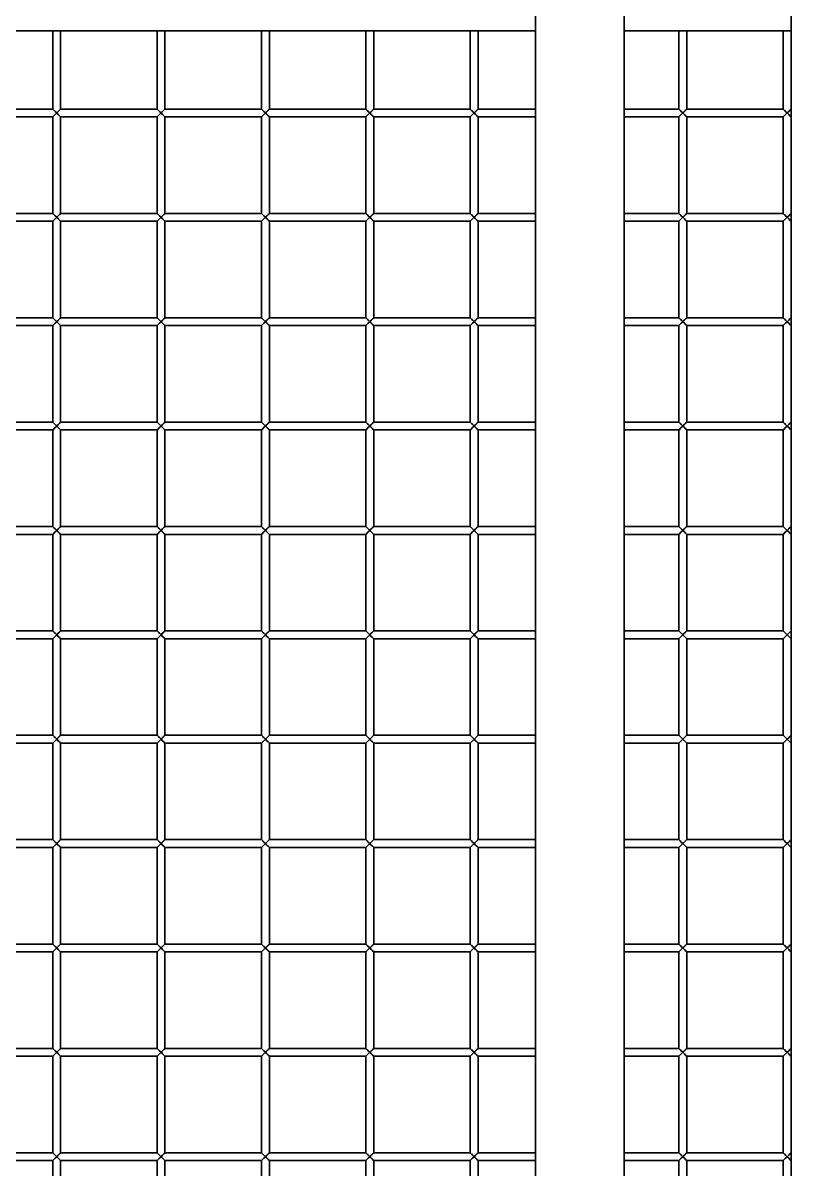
# Model space of a CAD drawing. Header units: millimetres. Extents: x 32496 to 166256, y 3504 to 23939.
# Drawn here: x 95816.3 to 96110.8, y 20812.3 to 21251.5 of the extents above; entities that cross this region are included whole.
import ezdxf

# ---------------------------------------------------------------- set-up
doc = ezdxf.new("R2010")
doc.units = ezdxf.units.MM
doc.layers.get('0').update_dxf_attribs({"lineweight": 35})

# ---------------------------------------------------------------- blocks, each defined once
blk = doc.blocks.new('8-1250')
at = {"linetype": 'Continuous'}
for p, q in [((-3852.13, -33511.79), (-3852.13, -33311.79)), ((-3916.13, -33362.79), (-3916.13, -34431.79)), ((-3950.13, -33446.27), (-3950.13, -34431.79)), ((-3950.13, -33511.79), (-4576.13, -33511.79)), ((-4135.13, -33511.79), (-4135.13, -33541.79)), ((-4132.13, -33511.79), (-4132.13, -33541.79)), ((-4095.13, -33511.79), (-4095.13, -33541.79)), ((-4092.13, -33511.79), (-4092.13, -33541.79)), ((-4055.13, -33511.79), (-4055.13, -33541.79)), ((-4052.13, -33511.79), (-4052.13, -33541.79)), ((-4015.13, -33511.79), (-4015.13, -33541.79)), ((-4012.13, -33511.79), (-4012.13, -33541.79)), ((-3975.13, -33511.79), (-3975.13, -33541.79)), ((-3972.13, -33511.79), (-3972.13, -33541.79)), ((-3852.13, -33511.79), (-3916.13, -33511.79)), ((-3895.13, -33511.79), (-3895.13, -33541.79)), ((-3892.13, -33511.79), (-3892.13, -33541.79)), ((-3855.13, -33511.79), (-3855.13, -33541.79)), ((-3852.13, -34414.79), (-3852.13, -33511.79)), ((-4172.13, -33541.79), (-4135.13, -33541.79)), ((-4172.13, -33544.79), (-4135.13, -33544.79)), ((-4132.13, -33544.79), (-4135.13, -33541.79)), ((-4135.13, -33544.79), (-4132.13, -33541.79)), ((-4135.13, -33544.79), (-4135.13, -33581.79)), ((-4135.01, -33544.67), (-4134.22, -33543.88)), ((-4134.22, -33543.88), (-4133.63, -33543.29)), ((-4132.13, -33541.79), (-4095.13, -33541.79)), ((-4132.13, -33544.79), (-4132.13, -33581.79)), ((-4132.13, -33544.79), (-4095.13, -33544.79)), ((-4092.13, -33544.79), (-4095.13, -33541.79)), ((-4095.13, -33544.79), (-4092.13, -33541.79)), ((-4095.13, -33544.79), (-4095.13, -33581.79)), ((-4095.01, -33544.67), (-4094.22, -33543.88)), ((-4094.22, -33543.88), (-4093.63, -33543.29)), ((-4092.13, -33541.79), (-4055.13, -33541.79)), ((-4092.13, -33544.79), (-4092.13, -33581.79)), ((-4092.13, -33544.79), (-4055.13, -33544.79)), ((-4052.13, -33544.79), (-4055.13, -33541.79)), ((-4055.13, -33544.79), (-4052.13, -33541.79)), ((-4055.13, -33544.79), (-4055.13, -33581.79)), ((-4055.01, -33544.67), (-4054.22, -33543.88)), ((-4054.22, -33543.88), (-4053.63, -33543.29)), ((-4052.13, -33541.79), (-4015.13, -33541.79)), ((-4052.13, -33544.79), (-4052.13, -33581.79)), ((-4052.13, -33544.79), (-4015.13, -33544.79)), ((-4015.13, -33544.79), (-4012.13, -33541.79)), ((-4012.13, -33544.79), (-4015.13, -33541.79)), ((-4015.13, -33544.79), (-4015.13, -33581.79)), ((-4015.01, -33544.67), (-4014.22, -33543.88)), ((-4014.22, -33543.88), (-4013.63, -33543.29)), ((-4012.13, -33541.79), (-3975.13, -33541.79)), ((-4012.13, -33544.79), (-4012.13, -33581.79)), ((-4012.13, -33544.79), (-3975.13, -33544.79)), ((-3975.13, -33544.79), (-3972.13, -33541.79)), ((-3972.13, -33544.79), (-3975.13, -33541.79)), ((-3975.13, -33544.79), (-3975.13, -33581.79)), ((-3975.01, -33544.67), (-3974.22, -33543.88)), ((-3974.22, -33543.88), (-3973.63, -33543.29)), ((-3972.13, -33541.79), (-3950.13, -33541.79)), ((-3972.13, -33544.79), (-3972.13, -33581.79)), ((-3972.13, -33544.79), (-3950.13, -33544.79)), ((-3916.13, -33541.79), (-3895.13, -33541.79)), ((-3916.13, -33544.79), (-3895.13, -33544.79)), ((-3895.13, -33544.79), (-3892.13, -33541.79)), ((-3892.13, -33544.79), (-3895.13, -33541.79)), ((-3895.13, -33544.79), (-3895.13, -33581.79)), ((-3895.01, -33544.67), (-3894.22, -33543.88)), ((-3894.22, -33543.88), (-3893.63, -33543.29)), ((-3892.13, -33541.79), (-3855.13, -33541.79)), ((-3892.13, -33544.79), (-3892.13, -33581.79)), ((-3892.13, -33544.79), (-3855.13, -33544.79)), ((-3855.13, -33544.79), (-3852.13, -33541.79)), ((-3852.13, -33544.79), (-3855.13, -33541.79)), ((-3855.13, -33544.79), (-3855.13, -33581.79)), ((-3855.01, -33544.67), (-3854.22, -33543.88)), ((-3854.22, -33543.88), (-3853.63, -33543.29)), ((-4172.13, -33581.79), (-4135.13, -33581.79)), ((-4172.13, -33584.79), (-4135.13, -33584.79)), ((-4132.13, -33584.79), (-4135.13, -33581.79)), ((-4135.13, -33584.79), (-4132.13, -33581.79)), ((-4135.13, -33584.79), (-4135.13, -33621.79)), ((-4135.01, -33584.67), (-4134.22, -33583.88)), ((-4134.22, -33583.88), (-4133.63, -33583.29)), ((-4132.13, -33581.79), (-4095.13, -33581.79)), ((-4132.13, -33584.79), (-4132.13, -33621.79)), ((-4132.13, -33584.79), (-4095.13, -33584.79)), ((-4092.13, -33584.79), (-4095.13, -33581.79)), ((-4095.13, -33584.79), (-4092.13, -33581.79)), ((-4095.13, -33584.79), (-4095.13, -33621.79)), ((-4095.01, -33584.67), (-4094.22, -33583.88)), ((-4094.22, -33583.88), (-4093.63, -33583.29)), ((-4092.13, -33581.79), (-4055.13, -33581.79)), ((-4092.13, -33584.79), (-4092.13, -33621.79)), ((-4092.13, -33584.79), (-4055.13, -33584.79)), ((-4052.13, -33584.79), (-4055.13, -33581.79)), ((-4055.13, -33584.79), (-4052.13, -33581.79)), ((-4055.13, -33584.79), (-4055.13, -33621.79)), ((-4055.01, -33584.67), (-4054.22, -33583.88)), ((-4054.22, -33583.88), (-4053.63, -33583.29)), ((-4052.13, -33581.79), (-4015.13, -33581.79)), ((-4052.13, -33584.79), (-4052.13, -33621.79)), ((-4052.13, -33584.79), (-4015.13, -33584.79)), ((-4012.13, -33584.79), (-4015.13, -33581.79)), ((-4015.13, -33584.79), (-4012.13, -33581.79)), ((-4015.13, -33584.79), (-4015.13, -33621.79)), ((-4015.01, -33584.67), (-4014.22, -33583.88)), ((-4014.22, -33583.88), (-4013.63, -33583.29)), ((-4012.13, -33581.79), (-3975.13, -33581.79)), ((-4012.13, -33584.79), (-4012.13, -33621.79)), ((-4012.13, -33584.79), (-3975.13, -33584.79)), ((-3975.13, -33584.79), (-3972.13, -33581.79)), ((-3972.13, -33584.79), (-3975.13, -33581.79)), ((-3975.13, -33584.79), (-3975.13, -33621.79)), ((-3975.01, -33584.67), (-3974.22, -33583.88)), ((-3974.22, -33583.88), (-3973.63, -33583.29)), ((-3972.13, -33581.79), (-3950.13, -33581.79)), ((-3972.13, -33584.79), (-3972.13, -33621.79)), ((-3972.13, -33584.79), (-3950.13, -33584.79)), ((-3916.13, -33581.79), (-3895.13, -33581.79)), ((-3916.13, -33584.79), (-3895.13, -33584.79)), ((-3895.13, -33584.79), (-3892.13, -33581.79)), ((-3892.13, -33584.79), (-3895.13, -33581.79)), ((-3895.13, -33584.79), (-3895.13, -33621.79)), ((-3895.01, -33584.67), (-3894.22, -33583.88)), ((-3894.22, -33583.88), (-3893.63, -33583.29)), ((-3892.13, -33581.79), (-3855.13, -33581.79)), ((-3892.13, -33584.79), (-3892.13, -33621.79)), ((-3892.13, -33584.79), (-3855.13, -33584.79)), ((-3855.13, -33584.79), (-3852.13, -33581.79)), ((-3852.13, -33584.79), (-3855.13, -33581.79)), ((-3855.13, -33584.79), (-3855.13, -33621.79)), ((-3855.01, -33584.67), (-3854.22, -33583.88)), ((-3854.22, -33583.88), (-3853.63, -33583.29)), ((-4172.13, -33621.79), (-4135.13, -33621.79)), ((-4132.13, -33624.79), (-4135.13, -33621.79)), ((-4135.13, -33624.79), (-4132.13, -33621.79)), ((-4135.01, -33624.67), (-4134.22, -33623.88)), ((-4134.22, -33623.88), (-4133.63, -33623.29)), ((-4132.13, -33621.79), (-4095.13, -33621.79)), ((-4092.13, -33624.79), (-4095.13, -33621.79)), ((-4095.13, -33624.79), (-4092.13, -33621.79)), ((-4095.01, -33624.67), (-4094.22, -33623.88)), ((-4094.22, -33623.88), (-4093.63, -33623.29)), ((-4092.13, -33621.79), (-4055.13, -33621.79)), ((-4052.13, -33624.79), (-4055.13, -33621.79)), ((-4055.13, -33624.79), (-4052.13, -33621.79)), ((-4055.01, -33624.67), (-4054.22, -33623.88)), ((-4054.22, -33623.88), (-4053.63, -33623.29)), ((-4052.13, -33621.79), (-4015.13, -33621.79)), ((-4012.13, -33624.79), (-4015.13, -33621.79)), ((-4015.13, -33624.79), (-4012.13, -33621.79)), ((-4015.01, -33624.67), (-4014.22, -33623.88)), ((-4014.22, -33623.88), (-4013.63, -33623.29)), ((-4012.13, -33621.79), (-3975.13, -33621.79)), ((-3972.13, -33624.79), (-3975.13, -33621.79)), ((-3975.13, -33624.79), (-3972.13, -33621.79)), ((-3975.01, -33624.67), (-3974.22, -33623.88)), ((-3974.22, -33623.88), (-3973.63, -33623.29)), ((-3972.13, -33621.79), (-3950.13, -33621.79)), ((-3916.13, -33621.79), (-3895.13, -33621.79)), ((-3895.13, -33624.79), (-3892.13, -33621.79)), ((-3892.13, -33624.79), (-3895.13, -33621.79)), ((-3895.01, -33624.67), (-3894.22, -33623.88)), ((-3894.22, -33623.88), (-3893.63, -33623.29)), ((-3892.13, -33621.79), (-3855.13, -33621.79)), ((-3855.13, -33624.79), (-3852.13, -33621.79)), ((-3852.13, -33624.79), (-3855.13, -33621.79)), ((-3855.01, -33624.67), (-3854.22, -33623.88)), ((-3854.22, -33623.88), (-3853.63, -33623.29)), ((-4172.13, -33624.79), (-4135.13, -33624.79)), ((-4135.13, -33624.79), (-4135.13, -33661.79)), ((-4132.13, -33624.79), (-4132.13, -33661.79)), ((-4132.13, -33624.79), (-4095.13, -33624.79)), ((-4095.13, -33624.79), (-4095.13, -33661.79)), ((-4092.13, -33624.79), (-4092.13, -33661.79)), ((-4092.13, -33624.79), (-4055.13, -33624.79)), ((-4055.13, -33624.79), (-4055.13, -33661.79)), ((-4052.13, -33624.79), (-4052.13, -33661.79)), ((-4052.13, -33624.79), (-4015.13, -33624.79)), ((-4015.13, -33624.79), (-4015.13, -33661.79)), ((-4012.13, -33624.79), (-4012.13, -33661.79)), ((-4012.13, -33624.79), (-3975.13, -33624.79)), ((-3975.13, -33624.79), (-3975.13, -33661.79)), ((-3972.13, -33624.79), (-3972.13, -33661.79)), ((-3972.13, -33624.79), (-3950.13, -33624.79)), ((-3916.13, -33624.79), (-3895.13, -33624.79)), ((-3895.13, -33624.79), (-3895.13, -33661.79)), ((-3892.13, -33624.79), (-3892.13, -33661.79)), ((-3892.13, -33624.79), (-3855.13, -33624.79)), ((-3855.13, -33624.79), (-3855.13, -33661.79)), ((-4172.13, -33661.79), (-4135.13, -33661.79)), ((-4132.13, -33664.79), (-4135.13, -33661.79)), ((-4135.13, -33664.79), (-4132.13, -33661.79)), ((-4135.01, -33664.67), (-4134.22, -33663.88)), ((-4134.22, -33663.88), (-4133.63, -33663.29)), ((-4132.13, -33661.79), (-4095.13, -33661.79)), ((-4092.13, -33664.79), (-4095.13, -33661.79)), ((-4095.13, -33664.79), (-4092.13, -33661.79)), ((-4095.01, -33664.67), (-4094.22, -33663.88)), ((-4094.22, -33663.88), (-4093.63, -33663.29)), ((-4092.13, -33661.79), (-4055.13, -33661.79)), ((-4052.13, -33664.79), (-4055.13, -33661.79)), ((-4055.13, -33664.79), (-4052.13, -33661.79)), ((-4055.01, -33664.67), (-4054.22, -33663.88)), ((-4054.22, -33663.88), (-4053.63, -33663.29)), ((-4052.13, -33661.79), (-4015.13, -33661.79)), ((-4012.13, -33664.79), (-4015.13, -33661.79)), ((-4015.13, -33664.79), (-4012.13, -33661.79)), ((-4015.01, -33664.67), (-4014.22, -33663.88)), ((-4014.22, -33663.88), (-4013.63, -33663.29)), ((-4012.13, -33661.79), (-3975.13, -33661.79)), ((-3972.13, -33664.79), (-3975.13, -33661.79)), ((-3975.13, -33664.79), (-3972.13, -33661.79)), ((-3975.01, -33664.67), (-3974.22, -33663.88)), ((-3974.22, -33663.88), (-3973.63, -33663.29)), ((-3972.13, -33661.79), (-3950.13, -33661.79)), ((-3916.13, -33661.79), (-3895.13, -33661.79)), ((-3895.13, -33664.79), (-3892.13, -33661.79)), ((-3892.13, -33664.79), (-3895.13, -33661.79)), ((-3895.01, -33664.67), (-3894.22, -33663.88)), ((-3894.22, -33663.88), (-3893.63, -33663.29)), ((-3892.13, -33661.79), (-3855.13, -33661.79)), ((-3855.13, -33664.79), (-3852.13, -33661.79)), ((-3852.13, -33664.79), (-3855.13, -33661.79)), ((-3855.01, -33664.67), (-3854.22, -33663.88)), ((-3854.22, -33663.88), (-3853.63, -33663.29)), ((-4172.13, -33664.79), (-4135.13, -33664.79)), ((-4135.13, -33664.79), (-4135.13, -33701.79)), ((-4132.13, -33664.79), (-4132.13, -33701.79)), ((-4132.13, -33664.79), (-4095.13, -33664.79)), ((-4095.13, -33664.79), (-4095.13, -33701.79)), ((-4092.13, -33664.79), (-4092.13, -33701.79)), ((-4092.13, -33664.79), (-4055.13, -33664.79)), ((-4055.13, -33664.79), (-4055.13, -33701.79)), ((-4052.13, -33664.79), (-4052.13, -33701.79)), ((-4052.13, -33664.79), (-4015.13, -33664.79)), ((-4015.13, -33664.79), (-4015.13, -33701.79)), ((-4012.13, -33664.79), (-4012.13, -33701.79)), ((-4012.13, -33664.79), (-3975.13, -33664.79)), ((-3975.13, -33664.79), (-3975.13, -33701.79)), ((-3972.13, -33664.79), (-3972.13, -33701.79)), ((-3972.13, -33664.79), (-3950.13, -33664.79)), ((-3916.13, -33664.79), (-3895.13, -33664.79)), ((-3895.13, -33664.79), (-3895.13, -33701.79)), ((-3892.13, -33664.79), (-3892.13, -33701.79)), ((-3892.13, -33664.79), (-3855.13, -33664.79)), ((-3855.13, -33664.79), (-3855.13, -33701.79)), ((-4172.13, -33701.79), (-4135.13, -33701.79)), ((-4132.13, -33704.79), (-4135.13, -33701.79)), ((-4135.13, -33704.79), (-4132.13, -33701.79)), ((-4134.22, -33703.88), (-4133.63, -33703.29)), ((-4132.13, -33701.79), (-4095.13, -33701.79)), ((-4092.13, -33704.79), (-4095.13, -33701.79)), ((-4095.13, -33704.79), (-4092.13, -33701.79)), ((-4094.22, -33703.88), (-4093.63, -33703.29)), ((-4092.13, -33701.79), (-4055.13, -33701.79)), ((-4052.13, -33704.79), (-4055.13, -33701.79)), ((-4055.13, -33704.79), (-4052.13, -33701.79)), ((-4054.22, -33703.88), (-4053.63, -33703.29)), ((-4052.13, -33701.79), (-4015.13, -33701.79)), ((-4012.13, -33704.79), (-4015.13, -33701.79)), ((-4015.13, -33704.79), (-4012.13, -33701.79)), ((-4014.22, -33703.88), (-4013.63, -33703.29)), ((-4012.13, -33701.79), (-3975.13, -33701.79)), ((-3972.13, -33704.79), (-3975.13, -33701.79)), ((-3975.13, -33704.79), (-3972.13, -33701.79)), ((-3974.22, -33703.88), (-3973.63, -33703.29)), ((-3972.13, -33701.79), (-3950.13, -33701.79)), ((-3916.13, -33701.79), (-3895.13, -33701.79)), ((-3892.13, -33704.79), (-3895.13, -33701.79)), ((-3895.13, -33704.79), (-3892.13, -33701.79)), ((-3894.22, -33703.88), (-3893.63, -33703.29)), ((-3892.13, -33701.79), (-3855.13, -33701.79)), ((-3855.13, -33704.79), (-3852.13, -33701.79)), ((-3852.13, -33704.79), (-3855.13, -33701.79)), ((-3854.22, -33703.88), (-3853.63, -33703.29)), ((-4172.13, -33704.79), (-4135.13, -33704.79)), ((-4135.13, -33704.79), (-4135.13, -33741.79)), ((-4135.01, -33704.67), (-4134.22, -33703.88)), ((-4132.13, -33704.79), (-4132.13, -33741.79)), ((-4132.13, -33704.79), (-4095.13, -33704.79)), ((-4095.13, -33704.79), (-4095.13, -33741.79)), ((-4095.01, -33704.67), (-4094.22, -33703.88)), ((-4092.13, -33704.79), (-4092.13, -33741.79)), ((-4092.13, -33704.79), (-4055.13, -33704.79)), ((-4055.13, -33704.79), (-4055.13, -33741.79)), ((-4055.01, -33704.67), (-4054.22, -33703.88)), ((-4052.13, -33704.79), (-4052.13, -33741.79)), ((-4052.13, -33704.79), (-4015.13, -33704.79)), ((-4015.13, -33704.79), (-4015.13, -33741.79)), ((-4015.01, -33704.67), (-4014.22, -33703.88)), ((-4012.13, -33704.79), (-4012.13, -33741.79)), ((-4012.13, -33704.79), (-3975.13, -33704.79)), ((-3975.13, -33704.79), (-3975.13, -33741.79)), ((-3975.01, -33704.67), (-3974.22, -33703.88)), ((-3972.13, -33704.79), (-3972.13, -33741.79)), ((-3972.13, -33704.79), (-3950.13, -33704.79)), ((-3916.13, -33704.79), (-3895.13, -33704.79)), ((-3895.13, -33704.79), (-3895.13, -33741.79)), ((-3895.01, -33704.67), (-3894.22, -33703.88)), ((-3892.13, -33704.79), (-3892.13, -33741.79)), ((-3892.13, -33704.79), (-3855.13, -33704.79)), ((-3855.13, -33704.79), (-3855.13, -33741.79)), ((-3855.01, -33704.67), (-3854.22, -33703.88)), ((-4172.13, -33741.79), (-4135.13, -33741.79)), ((-4132.13, -33744.79), (-4135.13, -33741.79)), ((-4135.13, -33744.79), (-4132.13, -33741.79)), ((-4132.13, -33741.79), (-4095.13, -33741.79)), ((-4092.13, -33744.79), (-4095.13, -33741.79)), ((-4095.13, -33744.79), (-4092.13, -33741.79)), ((-4092.13, -33741.79), (-4055.13, -33741.79)), ((-4052.13, -33744.79), (-4055.13, -33741.79)), ((-4055.13, -33744.79), (-4052.13, -33741.79)), ((-4052.13, -33741.79), (-4015.13, -33741.79)), ((-4012.13, -33744.79), (-4015.13, -33741.79)), ((-4015.13, -33744.79), (-4012.13, -33741.79)), ((-4012.13, -33741.79), (-3975.13, -33741.79)), ((-3972.13, -33744.79), (-3975.13, -33741.79)), ((-3975.13, -33744.79), (-3972.13, -33741.79)), ((-3972.13, -33741.79), (-3950.13, -33741.79)), ((-3916.13, -33741.79), (-3895.13, -33741.79)), ((-3892.13, -33744.79), (-3895.13, -33741.79)), ((-3895.13, -33744.79), (-3892.13, -33741.79)), ((-3892.13, -33741.79), (-3855.13, -33741.79)), ((-3852.13, -33744.79), (-3855.13, -33741.79)), ((-3855.13, -33744.79), (-3852.13, -33741.79)), ((-4172.13, -33744.79), (-4135.13, -33744.79)), ((-4135.13, -33744.79), (-4135.13, -33781.79)), ((-4135.01, -33744.67), (-4134.22, -33743.88)), ((-4134.22, -33743.88), (-4133.63, -33743.29)), ((-4132.13, -33744.79), (-4132.13, -33781.79)), ((-4132.13, -33744.79), (-4095.13, -33744.79)), ((-4095.13, -33744.79), (-4095.13, -33781.79)), ((-4095.01, -33744.67), (-4094.22, -33743.88)), ((-4094.22, -33743.88), (-4093.63, -33743.29)), ((-4092.13, -33744.79), (-4092.13, -33781.79)), ((-4092.13, -33744.79), (-4055.13, -33744.79)), ((-4055.13, -33744.79), (-4055.13, -33781.79)), ((-4055.01, -33744.67), (-4054.22, -33743.88)), ((-4054.22, -33743.88), (-4053.63, -33743.29)), ((-4052.13, -33744.79), (-4052.13, -33781.79)), ((-4052.13, -33744.79), (-4015.13, -33744.79)), ((-4015.13, -33744.79), (-4015.13, -33781.79)), ((-4015.01, -33744.67), (-4014.22, -33743.88)), ((-4014.22, -33743.88), (-4013.63, -33743.29)), ((-4012.13, -33744.79), (-4012.13, -33781.79)), ((-4012.13, -33744.79), (-3975.13, -33744.79)), ((-3975.13, -33744.79), (-3975.13, -33781.79)), ((-3975.01, -33744.67), (-3974.22, -33743.88)), ((-3974.22, -33743.88), (-3973.63, -33743.29)), ((-3972.13, -33744.79), (-3972.13, -33781.79)), ((-3972.13, -33744.79), (-3950.13, -33744.79)), ((-3916.13, -33744.79), (-3895.13, -33744.79)), ((-3895.13, -33744.79), (-3895.13, -33781.79)), ((-3895.01, -33744.67), (-3894.22, -33743.88)), ((-3894.22, -33743.88), (-3893.63, -33743.29)), ((-3892.13, -33744.79), (-3892.13, -33781.79)), ((-3892.13, -33744.79), (-3855.13, -33744.79)), ((-3855.13, -33744.79), (-3855.13, -33781.79)), ((-3855.01, -33744.67), (-3854.22, -33743.88)), ((-3854.22, -33743.88), (-3853.63, -33743.29)), ((-4172.13, -33781.79), (-4135.13, -33781.79)), ((-4132.13, -33784.79), (-4135.13, -33781.79)), ((-4135.13, -33784.79), (-4132.13, -33781.79)), ((-4132.13, -33781.79), (-4095.13, -33781.79)), ((-4092.13, -33784.79), (-4095.13, -33781.79)), ((-4095.13, -33784.79), (-4092.13, -33781.79)), ((-4092.13, -33781.79), (-4055.13, -33781.79)), ((-4052.13, -33784.79), (-4055.13, -33781.79)), ((-4055.13, -33784.79), (-4052.13, -33781.79)), ((-4052.13, -33781.79), (-4015.13, -33781.79)), ((-4012.13, -33784.79), (-4015.13, -33781.79)), ((-4015.13, -33784.79), (-4012.13, -33781.79)), ((-4012.13, -33781.79), (-3975.13, -33781.79)), ((-3972.13, -33784.79), (-3975.13, -33781.79)), ((-3975.13, -33784.79), (-3972.13, -33781.79)), ((-3972.13, -33781.79), (-3950.13, -33781.79)), ((-3916.13, -33781.79), (-3895.13, -33781.79)), ((-3892.13, -33784.79), (-3895.13, -33781.79)), ((-3895.13, -33784.79), (-3892.13, -33781.79)), ((-3892.13, -33781.79), (-3855.13, -33781.79)), ((-3852.13, -33784.79), (-3855.13, -33781.79)), ((-3855.13, -33784.79), (-3852.13, -33781.79)), ((-4172.13, -33784.79), (-4135.13, -33784.79)), ((-4135.13, -33784.79), (-4135.13, -33821.79)), ((-4135.01, -33784.67), (-4134.22, -33783.88)), ((-4134.22, -33783.88), (-4133.63, -33783.29)), ((-4132.13, -33784.79), (-4132.13, -33821.79)), ((-4132.13, -33784.79), (-4095.13, -33784.79)), ((-4095.13, -33784.79), (-4095.13, -33821.79)), ((-4095.01, -33784.67), (-4094.22, -33783.88)), ((-4094.22, -33783.88), (-4093.63, -33783.29)), ((-4092.13, -33784.79), (-4092.13, -33821.79)), ((-4092.13, -33784.79), (-4055.13, -33784.79)), ((-4055.13, -33784.79), (-4055.13, -33821.79)), ((-4055.01, -33784.67), (-4054.22, -33783.88)), ((-4054.22, -33783.88), (-4053.63, -33783.29)), ((-4052.13, -33784.79), (-4052.13, -33821.79)), ((-4052.13, -33784.79), (-4015.13, -33784.79)), ((-4015.13, -33784.79), (-4015.13, -33821.79)), ((-4015.01, -33784.67), (-4014.22, -33783.88)), ((-4014.22, -33783.88), (-4013.63, -33783.29)), ((-4012.13, -33784.79), (-4012.13, -33821.79)), ((-4012.13, -33784.79), (-3975.13, -33784.79)), ((-3975.13, -33784.79), (-3975.13, -33821.79)), ((-3975.01, -33784.67), (-3974.22, -33783.88)), ((-3974.22, -33783.88), (-3973.63, -33783.29)), ((-3972.13, -33784.79), (-3972.13, -33821.79)), ((-3972.13, -33784.79), (-3950.13, -33784.79)), ((-3916.13, -33784.79), (-3895.13, -33784.79)), ((-3895.13, -33784.79), (-3895.13, -33821.79)), ((-3895.01, -33784.67), (-3894.22, -33783.88)), ((-3894.22, -33783.88), (-3893.63, -33783.29)), ((-3892.13, -33784.79), (-3892.13, -33821.79)), ((-3892.13, -33784.79), (-3855.13, -33784.79)), ((-3855.13, -33784.79), (-3855.13, -33821.79)), ((-3855.01, -33784.67), (-3854.22, -33783.88)), ((-3854.22, -33783.88), (-3853.63, -33783.29)), ((-4172.13, -33821.79), (-4135.13, -33821.79)), ((-4132.13, -33824.79), (-4135.13, -33821.79)), ((-4135.13, -33824.79), (-4132.13, -33821.79)), ((-4132.13, -33821.79), (-4095.13, -33821.79)), ((-4092.13, -33824.79), (-4095.13, -33821.79)), ((-4095.13, -33824.79), (-4092.13, -33821.79)), ((-4092.13, -33821.79), (-4055.13, -33821.79)), ((-4052.13, -33824.79), (-4055.13, -33821.79)), ((-4055.13, -33824.79), (-4052.13, -33821.79)), ((-4052.13, -33821.79), (-4015.13, -33821.79)), ((-4012.13, -33824.79), (-4015.13, -33821.79)), ((-4015.13, -33824.79), (-4012.13, -33821.79)), ((-4012.13, -33821.79), (-3975.13, -33821.79)), ((-3972.13, -33824.79), (-3975.13, -33821.79)), ((-3975.13, -33824.79), (-3972.13, -33821.79)), ((-3972.13, -33821.79), (-3950.13, -33821.79)), ((-3916.13, -33821.79), (-3895.13, -33821.79)), ((-3892.13, -33824.79), (-3895.13, -33821.79)), ((-3895.13, -33824.79), (-3892.13, -33821.79)), ((-3892.13, -33821.79), (-3855.13, -33821.79)), ((-3852.13, -33824.79), (-3855.13, -33821.79)), ((-3855.13, -33824.79), (-3852.13, -33821.79)), ((-4172.13, -33824.79), (-4135.13, -33824.79)), ((-4135.13, -33824.79), (-4135.13, -33861.79)), ((-4135.01, -33824.67), (-4134.22, -33823.88)), ((-4134.22, -33823.88), (-4133.63, -33823.29)), ((-4132.13, -33824.79), (-4132.13, -33861.79)), ((-4132.13, -33824.79), (-4095.13, -33824.79)), ((-4095.13, -33824.79), (-4095.13, -33861.79)), ((-4095.01, -33824.67), (-4094.22, -33823.88)), ((-4094.22, -33823.88), (-4093.63, -33823.29)), ((-4092.13, -33824.79), (-4092.13, -33861.79)), ((-4092.13, -33824.79), (-4055.13, -33824.79)), ((-4055.13, -33824.79), (-4055.13, -33861.79)), ((-4055.01, -33824.67), (-4054.22, -33823.88)), ((-4054.22, -33823.88), (-4053.63, -33823.29)), ((-4052.13, -33824.79), (-4052.13, -33861.79)), ((-4052.13, -33824.79), (-4015.13, -33824.79)), ((-4015.13, -33824.79), (-4015.13, -33861.79)), ((-4015.01, -33824.67), (-4014.22, -33823.88)), ((-4014.22, -33823.88), (-4013.63, -33823.29)), ((-4012.13, -33824.79), (-4012.13, -33861.79)), ((-4012.13, -33824.79), (-3975.13, -33824.79)), ((-3975.13, -33824.79), (-3975.13, -33861.79)), ((-3975.01, -33824.67), (-3974.22, -33823.88)), ((-3974.22, -33823.88), (-3973.63, -33823.29)), ((-3972.13, -33824.79), (-3972.13, -33861.79)), ((-3972.13, -33824.79), (-3950.13, -33824.79)), ((-3916.13, -33824.79), (-3895.13, -33824.79)), ((-3895.13, -33824.79), (-3895.13, -33861.79)), ((-3895.01, -33824.67), (-3894.22, -33823.88)), ((-3894.22, -33823.88), (-3893.63, -33823.29)), ((-3892.13, -33824.79), (-3892.13, -33861.79)), ((-3892.13, -33824.79), (-3855.13, -33824.79)), ((-3855.13, -33824.79), (-3855.13, -33861.79)), ((-3855.01, -33824.67), (-3854.22, -33823.88)), ((-3854.22, -33823.88), (-3853.63, -33823.29)), ((-4172.13, -33861.79), (-4135.13, -33861.79)), ((-4172.13, -33864.79), (-4135.13, -33864.79)), ((-4132.13, -33864.79), (-4135.13, -33861.79)), ((-4135.13, -33864.79), (-4132.13, -33861.79)), ((-4135.13, -33864.79), (-4135.13, -33901.79)), ((-4135.01, -33864.67), (-4134.22, -33863.88)), ((-4134.22, -33863.88), (-4133.63, -33863.29)), ((-4132.13, -33861.79), (-4095.13, -33861.79)), ((-4132.13, -33864.79), (-4132.13, -33901.79)), ((-4132.13, -33864.79), (-4095.13, -33864.79)), ((-4092.13, -33864.79), (-4095.13, -33861.79)), ((-4095.13, -33864.79), (-4092.13, -33861.79)), ((-4095.13, -33864.79), (-4095.13, -33901.79)), ((-4095.01, -33864.67), (-4094.22, -33863.88)), ((-4094.22, -33863.88), (-4093.63, -33863.29)), ((-4092.13, -33861.79), (-4055.13, -33861.79)), ((-4092.13, -33864.79), (-4092.13, -33901.79)), ((-4092.13, -33864.79), (-4055.13, -33864.79)), ((-4052.13, -33864.79), (-4055.13, -33861.79)), ((-4055.13, -33864.79), (-4052.13, -33861.79)), ((-4055.13, -33864.79), (-4055.13, -33901.79)), ((-4055.01, -33864.67), (-4054.22, -33863.88)), ((-4054.22, -33863.88), (-4053.63, -33863.29)), ((-4052.13, -33861.79), (-4015.13, -33861.79)), ((-4052.13, -33864.79), (-4052.13, -33901.79)), ((-4052.13, -33864.79), (-4015.13, -33864.79)), ((-4012.13, -33864.79), (-4015.13, -33861.79)), ((-4015.13, -33864.79), (-4012.13, -33861.79)), ((-4015.13, -33864.79), (-4015.13, -33901.79)), ((-4015.01, -33864.67), (-4014.22, -33863.88)), ((-4014.22, -33863.88), (-4013.63, -33863.29)), ((-4012.13, -33861.79), (-3975.13, -33861.79)), ((-4012.13, -33864.79), (-4012.13, -33901.79)), ((-4012.13, -33864.79), (-3975.13, -33864.79)), ((-3972.13, -33864.79), (-3975.13, -33861.79)), ((-3975.13, -33864.79), (-3972.13, -33861.79)), ((-3975.13, -33864.79), (-3975.13, -33901.79)), ((-3975.01, -33864.67), (-3974.22, -33863.88)), ((-3974.22, -33863.88), (-3973.63, -33863.29)), ((-3972.13, -33861.79), (-3950.13, -33861.79)), ((-3972.13, -33864.79), (-3972.13, -33901.79)), ((-3972.13, -33864.79), (-3950.13, -33864.79)), ((-3916.13, -33861.79), (-3895.13, -33861.79)), ((-3916.13, -33864.79), (-3895.13, -33864.79)), ((-3892.13, -33864.79), (-3895.13, -33861.79)), ((-3895.13, -33864.79), (-3892.13, -33861.79)), ((-3895.13, -33864.79), (-3895.13, -33901.79)), ((-3895.01, -33864.67), (-3894.22, -33863.88)), ((-3894.22, -33863.88), (-3893.63, -33863.29)), ((-3892.13, -33861.79), (-3855.13, -33861.79)), ((-3892.13, -33864.79), (-3892.13, -33901.79)), ((-3892.13, -33864.79), (-3855.13, -33864.79)), ((-3852.13, -33864.79), (-3855.13, -33861.79)), ((-3855.13, -33864.79), (-3852.13, -33861.79)), ((-3855.13, -33864.79), (-3855.13, -33901.79)), ((-3855.01, -33864.67), (-3854.22, -33863.88)), ((-3854.22, -33863.88), (-3853.63, -33863.29)), ((-4172.13, -33901.79), (-4135.13, -33901.79)), ((-4172.13, -33904.79), (-4135.13, -33904.79)), ((-4132.13, -33904.79), (-4135.13, -33901.79)), ((-4135.13, -33904.79), (-4132.13, -33901.79)), ((-4135.13, -33904.79), (-4135.13, -33941.79)), ((-4135.01, -33904.67), (-4134.22, -33903.88)), ((-4134.22, -33903.88), (-4133.63, -33903.29)), ((-4132.13, -33901.79), (-4095.13, -33901.79)), ((-4132.13, -33904.79), (-4132.13, -33941.79)), ((-4132.13, -33904.79), (-4095.13, -33904.79)), ((-4092.13, -33904.79), (-4095.13, -33901.79)), ((-4095.13, -33904.79), (-4092.13, -33901.79)), ((-4095.13, -33904.79), (-4095.13, -33941.79)), ((-4095.01, -33904.67), (-4094.22, -33903.88)), ((-4094.22, -33903.88), (-4093.63, -33903.29)), ((-4092.13, -33901.79), (-4055.13, -33901.79)), ((-4092.13, -33904.79), (-4092.13, -33941.79)), ((-4092.13, -33904.79), (-4055.13, -33904.79)), ((-4052.13, -33904.79), (-4055.13, -33901.79)), ((-4055.13, -33904.79), (-4052.13, -33901.79)), ((-4055.13, -33904.79), (-4055.13, -33941.79)), ((-4055.01, -33904.67), (-4054.22, -33903.88)), ((-4054.22, -33903.88), (-4053.63, -33903.29)), ((-4052.13, -33901.79), (-4015.13, -33901.79)), ((-4052.13, -33904.79), (-4052.13, -33941.79)), ((-4052.13, -33904.79), (-4015.13, -33904.79)), ((-4012.13, -33904.79), (-4015.13, -33901.79)), ((-4015.13, -33904.79), (-4012.13, -33901.79)), ((-4015.13, -33904.79), (-4015.13, -33941.79)), ((-4015.01, -33904.67), (-4014.22, -33903.88)), ((-4014.22, -33903.88), (-4013.63, -33903.29)), ((-4012.13, -33901.79), (-3975.13, -33901.79)), ((-4012.13, -33904.79), (-4012.13, -33941.79)), ((-4012.13, -33904.79), (-3975.13, -33904.79)), ((-3972.13, -33904.79), (-3975.13, -33901.79)), ((-3975.13, -33904.79), (-3972.13, -33901.79)), ((-3975.13, -33904.79), (-3975.13, -33941.79)), ((-3975.01, -33904.67), (-3974.22, -33903.88)), ((-3974.22, -33903.88), (-3973.63, -33903.29)), ((-3972.13, -33901.79), (-3950.13, -33901.79)), ((-3972.13, -33904.79), (-3972.13, -33941.79)), ((-3972.13, -33904.79), (-3950.13, -33904.79)), ((-3916.13, -33901.79), (-3895.13, -33901.79)), ((-3916.13, -33904.79), (-3895.13, -33904.79)), ((-3892.13, -33904.79), (-3895.13, -33901.79)), ((-3895.13, -33904.79), (-3892.13, -33901.79)), ((-3895.13, -33904.79), (-3895.13, -33941.79)), ((-3895.01, -33904.67), (-3894.22, -33903.88)), ((-3894.22, -33903.88), (-3893.63, -33903.29)), ((-3892.13, -33901.79), (-3855.13, -33901.79)), ((-3892.13, -33904.79), (-3892.13, -33941.79)), ((-3892.13, -33904.79), (-3855.13, -33904.79)), ((-3852.13, -33904.79), (-3855.13, -33901.79)), ((-3855.13, -33904.79), (-3852.13, -33901.79)), ((-3855.13, -33904.79), (-3855.13, -33941.79)), ((-3855.01, -33904.67), (-3854.22, -33903.88)), ((-3854.22, -33903.88), (-3853.63, -33903.29)), ((-4172.13, -33941.79), (-4135.13, -33941.79)), ((-4172.13, -33944.79), (-4135.13, -33944.79)), ((-4132.13, -33944.79), (-4135.13, -33941.79)), ((-4135.13, -33944.79), (-4132.13, -33941.79)), ((-4135.13, -33944.79), (-4135.13, -33981.79)), ((-4135.01, -33944.67), (-4134.22, -33943.88)), ((-4134.22, -33943.88), (-4133.63, -33943.29)), ((-4132.13, -33941.79), (-4095.13, -33941.79)), ((-4132.13, -33944.79), (-4132.13, -33981.79)), ((-4132.13, -33944.79), (-4095.13, -33944.79)), ((-4092.13, -33944.79), (-4095.13, -33941.79)), ((-4095.13, -33944.79), (-4092.13, -33941.79)), ((-4095.13, -33944.79), (-4095.13, -33981.79)), ((-4095.01, -33944.67), (-4094.22, -33943.88)), ((-4094.22, -33943.88), (-4093.63, -33943.29)), ((-4092.13, -33941.79), (-4055.13, -33941.79)), ((-4092.13, -33944.79), (-4092.13, -33981.79)), ((-4092.13, -33944.79), (-4055.13, -33944.79)), ((-4052.13, -33944.79), (-4055.13, -33941.79)), ((-4055.13, -33944.79), (-4052.13, -33941.79)), ((-4055.13, -33944.79), (-4055.13, -33981.79)), ((-4055.01, -33944.67), (-4054.22, -33943.88)), ((-4054.22, -33943.88), (-4053.63, -33943.29)), ((-4052.13, -33941.79), (-4015.13, -33941.79)), ((-4052.13, -33944.79), (-4052.13, -33981.79)), ((-4052.13, -33944.79), (-4015.13, -33944.79)), ((-4012.13, -33944.79), (-4015.13, -33941.79)), ((-4015.13, -33944.79), (-4012.13, -33941.79)), ((-4015.13, -33944.79), (-4015.13, -33981.79)), ((-4015.01, -33944.67), (-4014.22, -33943.88)), ((-4014.22, -33943.88), (-4013.63, -33943.29)), ((-4012.13, -33941.79), (-3975.13, -33941.79)), ((-4012.13, -33944.79), (-4012.13, -33981.79)), ((-4012.13, -33944.79), (-3975.13, -33944.79)), ((-3972.13, -33944.79), (-3975.13, -33941.79)), ((-3975.13, -33944.79), (-3972.13, -33941.79)), ((-3975.13, -33944.79), (-3975.13, -33981.79)), ((-3975.01, -33944.67), (-3974.22, -33943.88)), ((-3974.22, -33943.88), (-3973.63, -33943.29)), ((-3972.13, -33941.79), (-3950.13, -33941.79)), ((-3972.13, -33944.79), (-3972.13, -33981.79)), ((-3972.13, -33944.79), (-3950.13, -33944.79)), ((-3916.13, -33941.79), (-3895.13, -33941.79)), ((-3916.13, -33944.79), (-3895.13, -33944.79)), ((-3892.13, -33944.79), (-3895.13, -33941.79)), ((-3895.13, -33944.79), (-3892.13, -33941.79)), ((-3895.13, -33944.79), (-3895.13, -33981.79)), ((-3895.01, -33944.67), (-3894.22, -33943.88)), ((-3894.22, -33943.88), (-3893.63, -33943.29)), ((-3892.13, -33941.79), (-3855.13, -33941.79)), ((-3892.13, -33944.79), (-3892.13, -33981.79)), ((-3892.13, -33944.79), (-3855.13, -33944.79)), ((-3852.13, -33944.79), (-3855.13, -33941.79)), ((-3855.13, -33944.79), (-3852.13, -33941.79)), ((-3855.13, -33944.79), (-3855.13, -33981.79)), ((-3855.01, -33944.67), (-3854.22, -33943.88)), ((-3854.22, -33943.88), (-3853.63, -33943.29))]:
    blk.add_line(p, q, dxfattribs=at)
for points in [[(-4133.63, -33543.29), (-4134.21, -33542.7), (-4134.69, -33542.23)], [(-4132.24, -33541.9), (-4132.56, -33542.22), (-4133.05, -33542.71), (-4133.63, -33543.29)], [(-4133.63, -33543.29), (-4133.04, -33543.88), (-4132.57, -33544.35), (-4132.13, -33544.79)], [(-4093.63, -33543.29), (-4094.21, -33542.7), (-4094.69, -33542.23)], [(-4092.24, -33541.9), (-4092.56, -33542.22), (-4093.05, -33542.71), (-4093.63, -33543.29)], [(-4093.63, -33543.29), (-4093.04, -33543.88), (-4092.57, -33544.35), (-4092.13, -33544.79)], [(-4053.63, -33543.29), (-4054.21, -33542.7), (-4054.69, -33542.23)], [(-4052.24, -33541.9), (-4052.56, -33542.22), (-4053.05, -33542.71), (-4053.63, -33543.29)], [(-4053.63, -33543.29), (-4053.04, -33543.88), (-4052.57, -33544.35), (-4052.13, -33544.79)], [(-4013.63, -33543.29), (-4014.21, -33542.7), (-4014.69, -33542.23)], [(-4012.24, -33541.9), (-4012.56, -33542.22), (-4013.05, -33542.71), (-4013.63, -33543.29)], [(-4013.63, -33543.29), (-4013.04, -33543.88), (-4012.57, -33544.35), (-4012.13, -33544.79)], [(-3973.63, -33543.29), (-3974.21, -33542.7), (-3974.69, -33542.23)], [(-3972.24, -33541.9), (-3972.56, -33542.22), (-3973.05, -33542.71), (-3973.63, -33543.29)], [(-3973.63, -33543.29), (-3973.04, -33543.88), (-3972.57, -33544.35), (-3972.13, -33544.79)], [(-3893.63, -33543.29), (-3894.21, -33542.7), (-3894.69, -33542.23)], [(-3892.24, -33541.9), (-3892.56, -33542.22), (-3893.05, -33542.71), (-3893.63, -33543.29)], [(-3893.63, -33543.29), (-3893.04, -33543.88), (-3892.57, -33544.35), (-3892.13, -33544.79)], [(-3853.63, -33543.29), (-3854.21, -33542.7), (-3854.69, -33542.23)], [(-3852.24, -33541.9), (-3852.56, -33542.22), (-3853.05, -33542.71), (-3853.63, -33543.29)], [(-3853.63, -33543.29), (-3853.04, -33543.88), (-3852.57, -33544.35), (-3852.13, -33544.79)], [(-4133.63, -33583.29), (-4134.21, -33582.7), (-4134.69, -33582.23)], [(-4132.24, -33581.9), (-4132.56, -33582.22), (-4133.05, -33582.71), (-4133.63, -33583.29)], [(-4133.63, -33583.29), (-4133.04, -33583.88), (-4132.57, -33584.35), (-4132.13, -33584.79)], [(-4093.63, -33583.29), (-4094.21, -33582.7), (-4094.69, -33582.23)], [(-4092.24, -33581.9), (-4092.56, -33582.22), (-4093.05, -33582.71), (-4093.63, -33583.29)], [(-4093.63, -33583.29), (-4093.04, -33583.88), (-4092.57, -33584.35), (-4092.13, -33584.79)], [(-4053.63, -33583.29), (-4054.21, -33582.7), (-4054.69, -33582.23)], [(-4052.24, -33581.9), (-4052.56, -33582.22), (-4053.05, -33582.71), (-4053.63, -33583.29)], [(-4053.63, -33583.29), (-4053.04, -33583.88), (-4052.57, -33584.35), (-4052.13, -33584.79)], [(-4013.63, -33583.29), (-4014.21, -33582.7), (-4014.69, -33582.23)], [(-4012.24, -33581.9), (-4012.56, -33582.22), (-4013.05, -33582.71), (-4013.63, -33583.29)], [(-4013.63, -33583.29), (-4013.04, -33583.88), (-4012.57, -33584.35), (-4012.13, -33584.79)], [(-3973.63, -33583.29), (-3974.21, -33582.7), (-3974.69, -33582.23)], [(-3972.24, -33581.9), (-3972.56, -33582.22), (-3973.05, -33582.71), (-3973.63, -33583.29)], [(-3973.63, -33583.29), (-3973.04, -33583.88), (-3972.57, -33584.35), (-3972.13, -33584.79)], [(-3893.63, -33583.29), (-3894.21, -33582.7), (-3894.69, -33582.23)], [(-3892.24, -33581.9), (-3892.56, -33582.22), (-3893.05, -33582.71), (-3893.63, -33583.29)], [(-3893.63, -33583.29), (-3893.04, -33583.88), (-3892.57, -33584.35), (-3892.13, -33584.79)], [(-3853.63, -33583.29), (-3854.21, -33582.7), (-3854.69, -33582.23)], [(-3852.24, -33581.9), (-3852.56, -33582.22), (-3853.05, -33582.71), (-3853.63, -33583.29)], [(-3853.63, -33583.29), (-3853.04, -33583.88), (-3852.57, -33584.35), (-3852.13, -33584.79)], [(-4133.63, -33623.29), (-4134.21, -33622.7), (-4134.69, -33622.23)], [(-4132.24, -33621.9), (-4132.56, -33622.22), (-4133.05, -33622.71), (-4133.63, -33623.29)], [(-4133.63, -33623.29), (-4133.04, -33623.88), (-4132.57, -33624.35), (-4132.13, -33624.79)], [(-4093.63, -33623.29), (-4094.21, -33622.7), (-4094.69, -33622.23)], [(-4092.24, -33621.9), (-4092.56, -33622.22), (-4093.05, -33622.71), (-4093.63, -33623.29)], [(-4093.63, -33623.29), (-4093.04, -33623.88), (-4092.57, -33624.35), (-4092.13, -33624.79)], [(-4053.63, -33623.29), (-4054.21, -33622.7), (-4054.69, -33622.23)], [(-4052.24, -33621.9), (-4052.56, -33622.22), (-4053.05, -33622.71), (-4053.63, -33623.29)], [(-4053.63, -33623.29), (-4053.04, -33623.88), (-4052.57, -33624.35), (-4052.13, -33624.79)], [(-4013.63, -33623.29), (-4014.21, -33622.7), (-4014.69, -33622.23)], [(-4012.24, -33621.9), (-4012.56, -33622.22), (-4013.05, -33622.71), (-4013.63, -33623.29)], [(-4013.63, -33623.29), (-4013.04, -33623.88), (-4012.57, -33624.35), (-4012.13, -33624.79)], [(-3973.63, -33623.29), (-3974.21, -33622.7), (-3974.69, -33622.23)], [(-3972.24, -33621.9), (-3972.56, -33622.22), (-3973.05, -33622.71), (-3973.63, -33623.29)], [(-3973.63, -33623.29), (-3973.04, -33623.88), (-3972.57, -33624.35), (-3972.13, -33624.79)], [(-3893.63, -33623.29), (-3894.21, -33622.7), (-3894.69, -33622.23)], [(-3892.24, -33621.9), (-3892.56, -33622.22), (-3893.05, -33622.71), (-3893.63, -33623.29)], [(-3893.63, -33623.29), (-3893.04, -33623.88), (-3892.57, -33624.35), (-3892.13, -33624.79)], [(-3853.63, -33623.29), (-3854.21, -33622.7), (-3854.69, -33622.23)], [(-3852.24, -33621.9), (-3852.56, -33622.22), (-3853.05, -33622.71), (-3853.63, -33623.29)], [(-3853.63, -33623.29), (-3853.04, -33623.88), (-3852.57, -33624.35), (-3852.13, -33624.79)], [(-4133.63, -33663.29), (-4134.21, -33662.7), (-4134.69, -33662.23)], [(-4132.24, -33661.9), (-4132.56, -33662.22), (-4133.05, -33662.71), (-4133.63, -33663.29)], [(-4133.63, -33663.29), (-4133.04, -33663.88), (-4132.57, -33664.35), (-4132.13, -33664.79)], [(-4093.63, -33663.29), (-4094.21, -33662.7), (-4094.69, -33662.23)], [(-4092.24, -33661.9), (-4092.56, -33662.22), (-4093.05, -33662.71), (-4093.63, -33663.29)], [(-4093.63, -33663.29), (-4093.04, -33663.88), (-4092.57, -33664.35), (-4092.13, -33664.79)], [(-4053.63, -33663.29), (-4054.21, -33662.7), (-4054.69, -33662.23)], [(-4052.24, -33661.9), (-4052.56, -33662.22), (-4053.05, -33662.71), (-4053.63, -33663.29)], [(-4053.63, -33663.29), (-4053.04, -33663.88), (-4052.57, -33664.35), (-4052.13, -33664.79)], [(-4013.63, -33663.29), (-4014.21, -33662.7), (-4014.69, -33662.23)], [(-4012.24, -33661.9), (-4012.56, -33662.22), (-4013.05, -33662.71), (-4013.63, -33663.29)], [(-4013.63, -33663.29), (-4013.04, -33663.88), (-4012.57, -33664.35), (-4012.13, -33664.79)], [(-3973.63, -33663.29), (-3974.21, -33662.7), (-3974.69, -33662.23)], [(-3972.24, -33661.9), (-3972.56, -33662.22), (-3973.05, -33662.71), (-3973.63, -33663.29)], [(-3973.63, -33663.29), (-3973.04, -33663.88), (-3972.57, -33664.35), (-3972.13, -33664.79)], [(-3893.63, -33663.29), (-3894.21, -33662.7), (-3894.69, -33662.23)], [(-3892.24, -33661.9), (-3892.56, -33662.22), (-3893.05, -33662.71), (-3893.63, -33663.29)], [(-3893.63, -33663.29), (-3893.04, -33663.88), (-3892.57, -33664.35), (-3892.13, -33664.79)], [(-3853.63, -33663.29), (-3854.21, -33662.7), (-3854.69, -33662.23)], [(-3852.24, -33661.9), (-3852.56, -33662.22), (-3853.05, -33662.71), (-3853.63, -33663.29)], [(-3853.63, -33663.29), (-3853.04, -33663.88), (-3852.57, -33664.35), (-3852.13, -33664.79)], [(-4133.63, -33703.29), (-4134.21, -33702.7), (-4134.69, -33702.23)], [(-4132.24, -33701.9), (-4132.56, -33702.22), (-4133.05, -33702.71), (-4133.63, -33703.29)], [(-4133.63, -33703.29), (-4133.04, -33703.88), (-4132.57, -33704.35), (-4132.13, -33704.79)], [(-4093.63, -33703.29), (-4094.21, -33702.7), (-4094.69, -33702.23)], [(-4092.24, -33701.9), (-4092.56, -33702.22), (-4093.05, -33702.71), (-4093.63, -33703.29)], [(-4093.63, -33703.29), (-4093.04, -33703.88), (-4092.57, -33704.35), (-4092.13, -33704.79)], [(-4053.63, -33703.29), (-4054.21, -33702.7), (-4054.69, -33702.23)], [(-4052.24, -33701.9), (-4052.56, -33702.22), (-4053.05, -33702.71), (-4053.63, -33703.29)], [(-4053.63, -33703.29), (-4053.04, -33703.88), (-4052.57, -33704.35), (-4052.13, -33704.79)], [(-4013.63, -33703.29), (-4014.21, -33702.7), (-4014.69, -33702.23)], [(-4012.24, -33701.9), (-4012.56, -33702.22), (-4013.05, -33702.71), (-4013.63, -33703.29)], [(-4013.63, -33703.29), (-4013.04, -33703.88), (-4012.57, -33704.35), (-4012.13, -33704.79)], [(-3973.63, -33703.29), (-3974.21, -33702.7), (-3974.69, -33702.23)], [(-3972.24, -33701.9), (-3972.56, -33702.22), (-3973.05, -33702.71), (-3973.63, -33703.29)], [(-3973.63, -33703.29), (-3973.04, -33703.88), (-3972.57, -33704.35), (-3972.13, -33704.79)], [(-3893.63, -33703.29), (-3894.21, -33702.7), (-3894.69, -33702.23)], [(-3892.24, -33701.9), (-3892.56, -33702.22), (-3893.05, -33702.71), (-3893.63, -33703.29)], [(-3893.63, -33703.29), (-3893.04, -33703.88), (-3892.57, -33704.35), (-3892.13, -33704.79)], [(-3853.63, -33703.29), (-3854.21, -33702.7), (-3854.69, -33702.23)], [(-3852.24, -33701.9), (-3852.56, -33702.22), (-3853.05, -33702.71), (-3853.63, -33703.29)], [(-3853.63, -33703.29), (-3853.04, -33703.88), (-3852.57, -33704.35), (-3852.13, -33704.79)], [(-4133.63, -33743.29), (-4134.21, -33742.7), (-4134.69, -33742.23)], [(-4132.24, -33741.9), (-4132.56, -33742.22), (-4133.05, -33742.71), (-4133.63, -33743.29)], [(-4093.63, -33743.29), (-4094.21, -33742.7), (-4094.69, -33742.23)], [(-4092.24, -33741.9), (-4092.56, -33742.22), (-4093.05, -33742.71), (-4093.63, -33743.29)], [(-4053.63, -33743.29), (-4054.21, -33742.7), (-4054.69, -33742.23)], [(-4052.24, -33741.9), (-4052.56, -33742.22), (-4053.05, -33742.71), (-4053.63, -33743.29)], [(-4013.63, -33743.29), (-4014.21, -33742.7), (-4014.69, -33742.23)], [(-4012.24, -33741.9), (-4012.56, -33742.22), (-4013.05, -33742.71), (-4013.63, -33743.29)], [(-3973.63, -33743.29), (-3974.21, -33742.7), (-3974.69, -33742.23)], [(-3972.24, -33741.9), (-3972.56, -33742.22), (-3973.05, -33742.71), (-3973.63, -33743.29)], [(-3893.63, -33743.29), (-3894.21, -33742.7), (-3894.69, -33742.23)], [(-3892.24, -33741.9), (-3892.56, -33742.22), (-3893.05, -33742.71), (-3893.63, -33743.29)], [(-3853.63, -33743.29), (-3854.21, -33742.7), (-3854.69, -33742.23)], [(-3852.24, -33741.9), (-3852.56, -33742.22), (-3853.05, -33742.71), (-3853.63, -33743.29)], [(-4133.63, -33743.29), (-4133.04, -33743.88), (-4132.57, -33744.35), (-4132.13, -33744.79)], [(-4093.63, -33743.29), (-4093.04, -33743.88), (-4092.57, -33744.35), (-4092.13, -33744.79)], [(-4053.63, -33743.29), (-4053.04, -33743.88), (-4052.57, -33744.35), (-4052.13, -33744.79)], [(-4013.63, -33743.29), (-4013.04, -33743.88), (-4012.57, -33744.35), (-4012.13, -33744.79)], [(-3973.63, -33743.29), (-3973.04, -33743.88), (-3972.57, -33744.35), (-3972.13, -33744.79)], [(-3893.63, -33743.29), (-3893.04, -33743.88), (-3892.57, -33744.35), (-3892.13, -33744.79)], [(-3853.63, -33743.29), (-3853.04, -33743.88), (-3852.57, -33744.35), (-3852.13, -33744.79)], [(-4133.63, -33783.29), (-4134.21, -33782.7), (-4134.69, -33782.23)], [(-4132.24, -33781.9), (-4132.56, -33782.22), (-4133.05, -33782.71), (-4133.63, -33783.29)], [(-4093.63, -33783.29), (-4094.21, -33782.7), (-4094.69, -33782.23)], [(-4092.24, -33781.9), (-4092.56, -33782.22), (-4093.05, -33782.71), (-4093.63, -33783.29)], [(-4053.63, -33783.29), (-4054.21, -33782.7), (-4054.69, -33782.23)], [(-4052.24, -33781.9), (-4052.56, -33782.22), (-4053.05, -33782.71), (-4053.63, -33783.29)], [(-4013.63, -33783.29), (-4014.21, -33782.7), (-4014.69, -33782.23)], [(-4012.24, -33781.9), (-4012.56, -33782.22), (-4013.05, -33782.71), (-4013.63, -33783.29)], [(-3973.63, -33783.29), (-3974.21, -33782.7), (-3974.69, -33782.23)], [(-3972.24, -33781.9), (-3972.56, -33782.22), (-3973.05, -33782.71), (-3973.63, -33783.29)], [(-3893.63, -33783.29), (-3894.21, -33782.7), (-3894.69, -33782.23)], [(-3892.24, -33781.9), (-3892.56, -33782.22), (-3893.05, -33782.71), (-3893.63, -33783.29)], [(-3853.63, -33783.29), (-3854.21, -33782.7), (-3854.69, -33782.23)], [(-3852.24, -33781.9), (-3852.56, -33782.22), (-3853.05, -33782.71), (-3853.63, -33783.29)], [(-4133.63, -33783.29), (-4133.04, -33783.88), (-4132.57, -33784.35), (-4132.13, -33784.79)], [(-4093.63, -33783.29), (-4093.04, -33783.88), (-4092.57, -33784.35), (-4092.13, -33784.79)], [(-4053.63, -33783.29), (-4053.04, -33783.88), (-4052.57, -33784.35), (-4052.13, -33784.79)], [(-4013.63, -33783.29), (-4013.04, -33783.88), (-4012.57, -33784.35), (-4012.13, -33784.79)], [(-3973.63, -33783.29), (-3973.04, -33783.88), (-3972.57, -33784.35), (-3972.13, -33784.79)], [(-3893.63, -33783.29), (-3893.04, -33783.88), (-3892.57, -33784.35), (-3892.13, -33784.79)], [(-3853.63, -33783.29), (-3853.04, -33783.88), (-3852.57, -33784.35), (-3852.13, -33784.79)], [(-4133.63, -33823.29), (-4134.21, -33822.7), (-4134.69, -33822.23)], [(-4132.24, -33821.9), (-4132.56, -33822.22), (-4133.05, -33822.71), (-4133.63, -33823.29)], [(-4093.63, -33823.29), (-4094.21, -33822.7), (-4094.69, -33822.23)], [(-4092.24, -33821.9), (-4092.56, -33822.22), (-4093.05, -33822.71), (-4093.63, -33823.29)], [(-4053.63, -33823.29), (-4054.21, -33822.7), (-4054.69, -33822.23)], [(-4052.24, -33821.9), (-4052.56, -33822.22), (-4053.05, -33822.71), (-4053.63, -33823.29)], [(-4013.63, -33823.29), (-4014.21, -33822.7), (-4014.69, -33822.23)], [(-4012.24, -33821.9), (-4012.56, -33822.22), (-4013.05, -33822.71), (-4013.63, -33823.29)], [(-3973.63, -33823.29), (-3974.21, -33822.7), (-3974.69, -33822.23)], [(-3972.24, -33821.9), (-3972.56, -33822.22), (-3973.05, -33822.71), (-3973.63, -33823.29)], [(-3893.63, -33823.29), (-3894.21, -33822.7), (-3894.69, -33822.23)], [(-3892.24, -33821.9), (-3892.56, -33822.22), (-3893.05, -33822.71), (-3893.63, -33823.29)], [(-3853.63, -33823.29), (-3854.21, -33822.7), (-3854.69, -33822.23)], [(-3852.24, -33821.9), (-3852.56, -33822.22), (-3853.05, -33822.71), (-3853.63, -33823.29)], [(-4133.63, -33823.29), (-4133.04, -33823.88), (-4132.57, -33824.35), (-4132.13, -33824.79)], [(-4093.63, -33823.29), (-4093.04, -33823.88), (-4092.57, -33824.35), (-4092.13, -33824.79)], [(-4053.63, -33823.29), (-4053.04, -33823.88), (-4052.57, -33824.35), (-4052.13, -33824.79)], [(-4013.63, -33823.29), (-4013.04, -33823.88), (-4012.57, -33824.35), (-4012.13, -33824.79)], [(-3973.63, -33823.29), (-3973.04, -33823.88), (-3972.57, -33824.35), (-3972.13, -33824.79)], [(-3893.63, -33823.29), (-3893.04, -33823.88), (-3892.57, -33824.35), (-3892.13, -33824.79)], [(-3853.63, -33823.29), (-3853.04, -33823.88), (-3852.57, -33824.35), (-3852.13, -33824.79)], [(-4133.63, -33863.29), (-4134.21, -33862.7), (-4134.69, -33862.23)], [(-4132.24, -33861.9), (-4132.56, -33862.22), (-4133.05, -33862.71), (-4133.63, -33863.29)], [(-4133.63, -33863.29), (-4133.04, -33863.88), (-4132.57, -33864.35), (-4132.13, -33864.79)], [(-4093.63, -33863.29), (-4094.21, -33862.7), (-4094.69, -33862.23)], [(-4092.24, -33861.9), (-4092.56, -33862.22), (-4093.05, -33862.71), (-4093.63, -33863.29)], [(-4093.63, -33863.29), (-4093.04, -33863.88), (-4092.57, -33864.35), (-4092.13, -33864.79)], [(-4053.63, -33863.29), (-4054.21, -33862.7), (-4054.69, -33862.23)], [(-4052.24, -33861.9), (-4052.56, -33862.22), (-4053.05, -33862.71), (-4053.63, -33863.29)], [(-4053.63, -33863.29), (-4053.04, -33863.88), (-4052.57, -33864.35), (-4052.13, -33864.79)], [(-4013.63, -33863.29), (-4014.21, -33862.7), (-4014.69, -33862.23)], [(-4012.24, -33861.9), (-4012.56, -33862.22), (-4013.05, -33862.71), (-4013.63, -33863.29)], [(-4013.63, -33863.29), (-4013.04, -33863.88), (-4012.57, -33864.35), (-4012.13, -33864.79)], [(-3973.63, -33863.29), (-3974.21, -33862.7), (-3974.69, -33862.23)], [(-3972.24, -33861.9), (-3972.56, -33862.22), (-3973.05, -33862.71), (-3973.63, -33863.29)], [(-3973.63, -33863.29), (-3973.04, -33863.88), (-3972.57, -33864.35), (-3972.13, -33864.79)], [(-3893.63, -33863.29), (-3894.21, -33862.7), (-3894.69, -33862.23)], [(-3892.24, -33861.9), (-3892.56, -33862.22), (-3893.05, -33862.71), (-3893.63, -33863.29)], [(-3893.63, -33863.29), (-3893.04, -33863.88), (-3892.57, -33864.35), (-3892.13, -33864.79)], [(-3853.63, -33863.29), (-3854.21, -33862.7), (-3854.69, -33862.23)], [(-3852.24, -33861.9), (-3852.56, -33862.22), (-3853.05, -33862.71), (-3853.63, -33863.29)], [(-3853.63, -33863.29), (-3853.04, -33863.88), (-3852.57, -33864.35), (-3852.13, -33864.79)], [(-4133.63, -33903.29), (-4134.21, -33902.7), (-4134.69, -33902.23)], [(-4132.24, -33901.9), (-4132.56, -33902.22), (-4133.05, -33902.71), (-4133.63, -33903.29)], [(-4133.63, -33903.29), (-4133.04, -33903.88), (-4132.57, -33904.35), (-4132.13, -33904.79)], [(-4093.63, -33903.29), (-4094.21, -33902.7), (-4094.69, -33902.23)], [(-4092.24, -33901.9), (-4092.56, -33902.22), (-4093.05, -33902.71), (-4093.63, -33903.29)], [(-4093.63, -33903.29), (-4093.04, -33903.88), (-4092.57, -33904.35), (-4092.13, -33904.79)], [(-4053.63, -33903.29), (-4054.21, -33902.7), (-4054.69, -33902.23)], [(-4052.24, -33901.9), (-4052.56, -33902.22), (-4053.05, -33902.71), (-4053.63, -33903.29)], [(-4053.63, -33903.29), (-4053.04, -33903.88), (-4052.57, -33904.35), (-4052.13, -33904.79)], [(-4013.63, -33903.29), (-4014.21, -33902.7), (-4014.69, -33902.23)], [(-4012.24, -33901.9), (-4012.56, -33902.22), (-4013.05, -33902.71), (-4013.63, -33903.29)], [(-4013.63, -33903.29), (-4013.04, -33903.88), (-4012.57, -33904.35), (-4012.13, -33904.79)], [(-3973.63, -33903.29), (-3974.21, -33902.7), (-3974.69, -33902.23)], [(-3972.24, -33901.9), (-3972.56, -33902.22), (-3973.05, -33902.71), (-3973.63, -33903.29)], [(-3973.63, -33903.29), (-3973.04, -33903.88), (-3972.57, -33904.35), (-3972.13, -33904.79)], [(-3893.63, -33903.29), (-3894.21, -33902.7), (-3894.69, -33902.23)], [(-3892.24, -33901.9), (-3892.56, -33902.22), (-3893.05, -33902.71), (-3893.63, -33903.29)], [(-3893.63, -33903.29), (-3893.04, -33903.88), (-3892.57, -33904.35), (-3892.13, -33904.79)], [(-3853.63, -33903.29), (-3854.21, -33902.7), (-3854.69, -33902.23)], [(-3852.24, -33901.9), (-3852.56, -33902.22), (-3853.05, -33902.71), (-3853.63, -33903.29)], [(-3853.63, -33903.29), (-3853.04, -33903.88), (-3852.57, -33904.35), (-3852.13, -33904.79)], [(-4133.63, -33943.29), (-4134.21, -33942.7), (-4134.69, -33942.23)], [(-4132.24, -33941.9), (-4132.56, -33942.22), (-4133.05, -33942.71), (-4133.63, -33943.29)], [(-4133.63, -33943.29), (-4133.04, -33943.88), (-4132.57, -33944.35), (-4132.13, -33944.79)], [(-4093.63, -33943.29), (-4094.21, -33942.7), (-4094.69, -33942.23)], [(-4092.24, -33941.9), (-4092.56, -33942.22), (-4093.05, -33942.71), (-4093.63, -33943.29)], [(-4093.63, -33943.29), (-4093.04, -33943.88), (-4092.57, -33944.35), (-4092.13, -33944.79)], [(-4053.63, -33943.29), (-4054.21, -33942.7), (-4054.69, -33942.23)], [(-4052.24, -33941.9), (-4052.56, -33942.22), (-4053.05, -33942.71), (-4053.63, -33943.29)], [(-4053.63, -33943.29), (-4053.04, -33943.88), (-4052.57, -33944.35), (-4052.13, -33944.79)], [(-4013.63, -33943.29), (-4014.21, -33942.7), (-4014.69, -33942.23)], [(-4012.24, -33941.9), (-4012.56, -33942.22), (-4013.05, -33942.71), (-4013.63, -33943.29)], [(-4013.63, -33943.29), (-4013.04, -33943.88), (-4012.57, -33944.35), (-4012.13, -33944.79)], [(-3973.63, -33943.29), (-3974.21, -33942.7), (-3974.69, -33942.23)], [(-3972.24, -33941.9), (-3972.56, -33942.22), (-3973.05, -33942.71), (-3973.63, -33943.29)], [(-3973.63, -33943.29), (-3973.04, -33943.88), (-3972.57, -33944.35), (-3972.13, -33944.79)], [(-3893.63, -33943.29), (-3894.21, -33942.7), (-3894.69, -33942.23)], [(-3892.24, -33941.9), (-3892.56, -33942.22), (-3893.05, -33942.71), (-3893.63, -33943.29)], [(-3893.63, -33943.29), (-3893.04, -33943.88), (-3892.57, -33944.35), (-3892.13, -33944.79)], [(-3853.63, -33943.29), (-3854.21, -33942.7), (-3854.69, -33942.23)], [(-3852.24, -33941.9), (-3852.56, -33942.22), (-3853.05, -33942.71), (-3853.63, -33943.29)], [(-3853.63, -33943.29), (-3853.04, -33943.88), (-3852.57, -33944.35), (-3852.13, -33944.79)]]:
    blk.add_lwpolyline(points, dxfattribs=at)

msp = doc.modelspace()

# ---------------------------------------------------------------- block references
at = {"color": 6}
msp.add_blockref('8-1250', (99962.893, 54760.291), dxfattribs=at)

doc.saveas('drawing.dxf')
